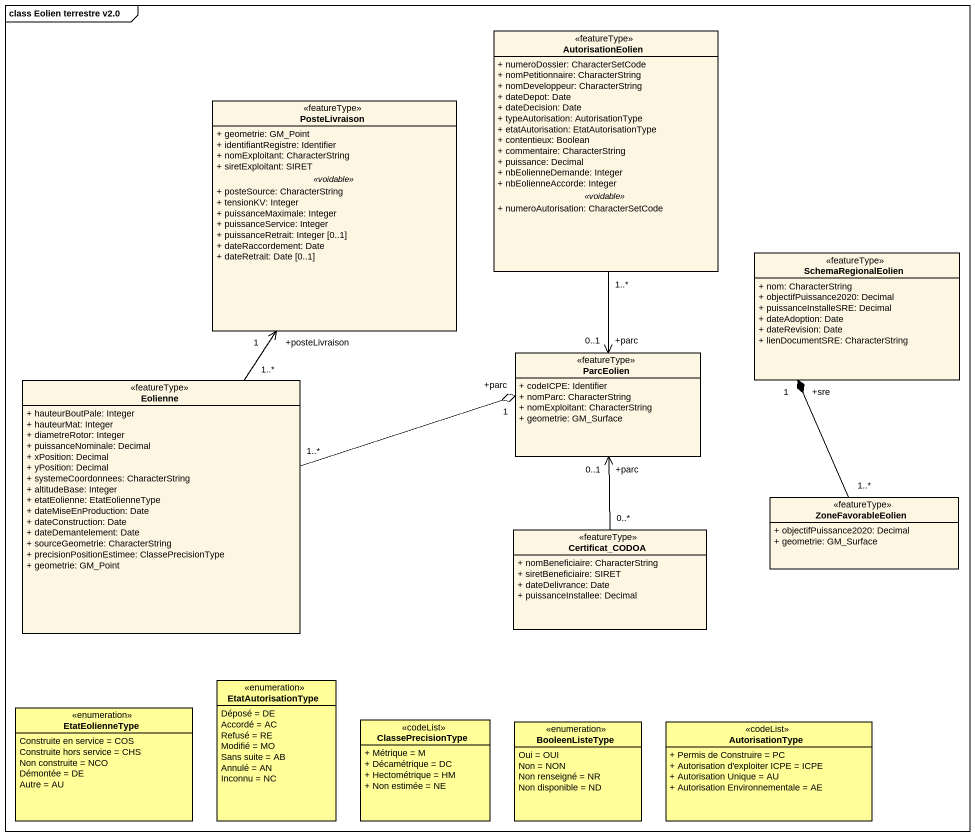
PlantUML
@startuml
mainframe class Eolien terrestre v2.0
hide circle
hide empty members
skinparam classAttributeIconSize 0
class AutorisationEolien <<featureType>> {
  + numeroDossier: CharacterSetCode
  + nomPetitionnaire: CharacterString
  + nomDeveloppeur: CharacterString
  + dateDepot: Date
  + dateDecision: Date
  + typeAutorisation: AutorisationType
  + etatAutorisation: EtatAutorisationType
  + contentieux: Boolean
  + commentaire: CharacterString
  + puissance: Decimal
  + nbEolienneDemande: Integer
  + nbEolienneAccorde: Integer
  .. <<voidable>> ..
  + numeroAutorisation: CharacterSetCode
}
class PosteLivraison <<featureType>> {
  + geometrie: GM_Point
  + identifiantRegistre: Identifier
  + nomExploitant: CharacterString
  + siretExploitant: SIRET
  .. <<voidable>> ..
  + posteSource: CharacterString
  + tensionKV: Integer
  + puissanceMaximale: Integer
  + puissanceService: Integer
  + puissanceRetrait: Integer [0..1]
  + dateRaccordement: Date
  + dateRetrait: Date [0..1]
}
class SchemaRegionalEolien <<featureType>> {
  + nom: CharacterString
  + objectifPuissance2020: Decimal
  + puissanceInstalleSRE: Decimal
  + dateAdoption: Date
  + dateRevision: Date
  + lienDocumentSRE: CharacterString
}
class ParcEolien <<featureType>> {
  + codeICPE: Identifier
  + nomParc: CharacterString
  + nomExploitant: CharacterString
  + geometrie: GM_Surface
}
class Eolienne <<featureType>> {
  + hauteurBoutPale: Integer
  + hauteurMat: Integer
  + diametreRotor: Integer
  + puissanceNominale: Decimal
  + xPosition: Decimal
  + yPosition: Decimal
  + systemeCoordonnees: CharacterString
  + altitudeBase: Integer
  + etatEolienne: EtatEolienneType
  + dateMiseEnProduction: Date
  + dateConstruction: Date
  + dateDemantelement: Date
  + sourceGeometrie: CharacterString
  + precisionPositionEstimee: ClassePrecisionType
  + geometrie: GM_Point
}
class ZoneFavorableEolien <<featureType>> {
  + objectifPuissance2020: Decimal
  + geometrie: GM_Surface
}
class Certificat_CODOA <<featureType>> {
  + nomBeneficiaire: CharacterString
  + siretBeneficiaire: SIRET
  + dateDelivrance: Date
  + puissanceInstallee: Decimal
}
enum EtatAutorisationType #FFFE99 {
  Déposé = DE
  Accordé = AC
  Refusé = RE
  Modifié = MO
  Sans suite = AB
  Annulé = AN
  Inconnu = NC
}
enum EtatEolienneType #FFFE99 {
  Construite en service = COS
  Construite hors service = CHS
  Non construite = NCO
  Démontée = DE
  Autre = AU
}
class ClassePrecisionType <<codeList>> #FFFE99 {
  + Métrique = M
  + Décamétrique = DC
  + Hectométrique = HM
  + Non estimée = NE
}
enum BooleenListeType #FFFE99 {
  Oui = OUI
  Non = NON
  Non renseigné = NR
  Non disponible = ND
}
class AutorisationType <<codeList>> #FFFE99 {
  + Permis de Construire = PC
  + Autorisation d'exploiter ICPE = ICPE
  + Autorisation Unique = AU
  + Autorisation Environnementale = AE
}
AutorisationEolien "1..*" --> "+parc\n0..1" ParcEolien
ParcEolien "+parc\n0..1" <-- "0..*" Certificat_CODOA
Eolienne "1..*" -up-> "+posteLivraison\n1" PosteLivraison
Eolienne "1..*" -right-o "+parc\n1" ParcEolien
ZoneFavorableEolien "1..*" -up-* "+sre\n1" SchemaRegionalEolien
@enduml
